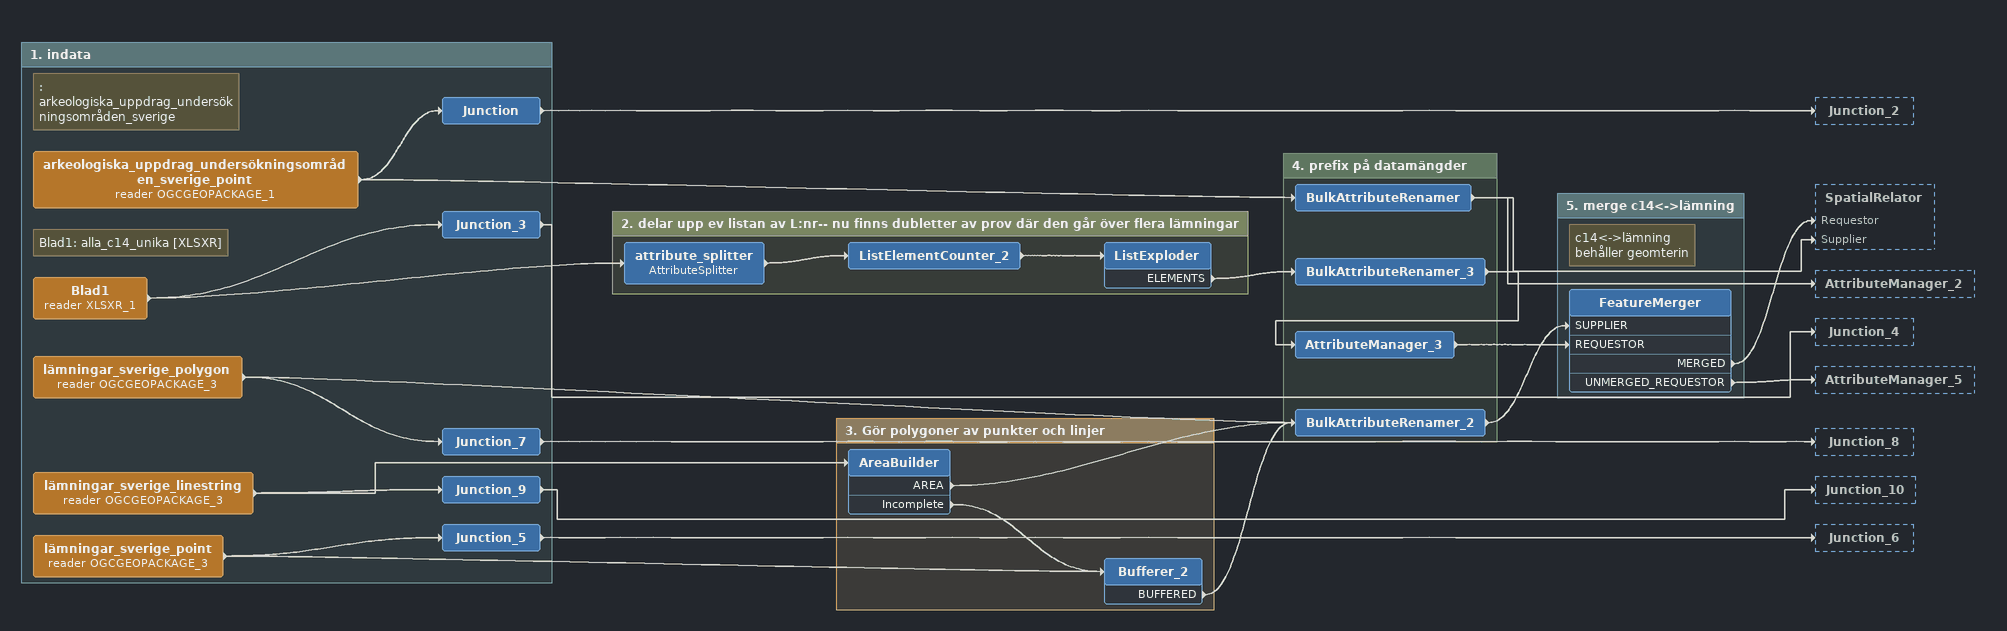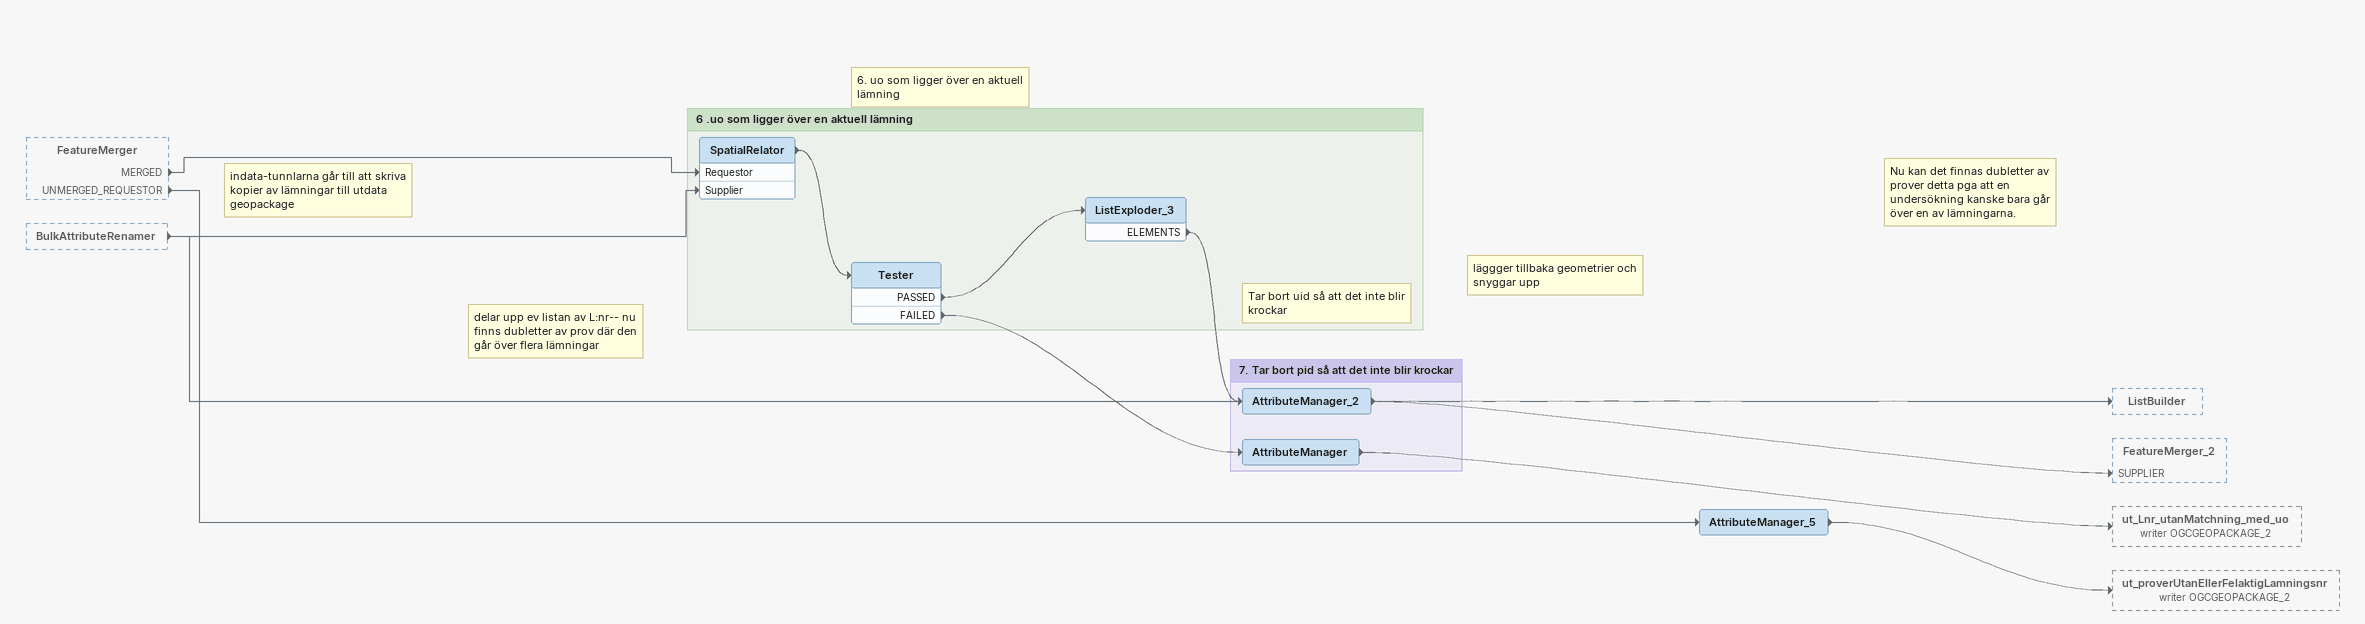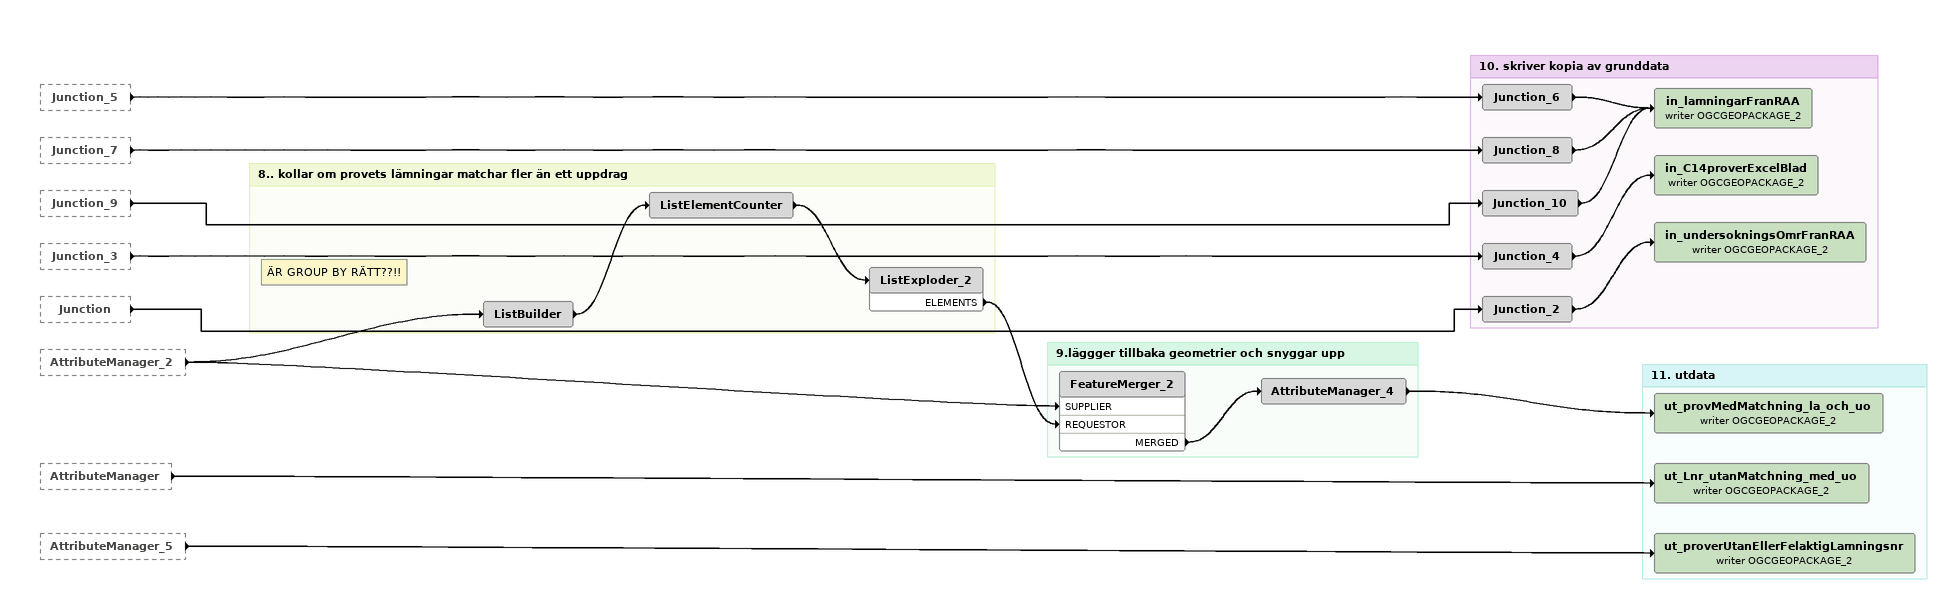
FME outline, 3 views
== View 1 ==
Bookmark: 1. indata
Note: : arkeologiska_uppdrag_undersökningsområden_sverige
arkeologiska_uppdrag_undersökningsområden_sverige_point (reader OGCGEOPACKAGE_1)
    -> BulkAttributeRenamer
    -> Junction
Junction
    -> Junction_2
Note: Blad1: alla_c14_unika [XLSXR]
Blad1 (reader XLSXR_1)
    -> attribute_splitter
    -> Junction_3
Junction_3
    -> Junction_4
lämningar_sverige_polygon (reader OGCGEOPACKAGE_3)
    -> BulkAttributeRenamer_2
    -> Junction_7
Junction_7
    -> Junction_8
lämningar_sverige_linestring (reader OGCGEOPACKAGE_3)
    -> AreaBuilder
    -> Junction_9
Junction_9
    -> Junction_10
lämningar_sverige_point (reader OGCGEOPACKAGE_3)
    -> Bufferer_2
    -> Junction_5
Junction_5
    -> Junction_6

Bookmark: 4. prefix på datamängder
BulkAttributeRenamer
    -> AttributeManager_2
    -> SpatialRelator [Supplier]
BulkAttributeRenamer_3
    -> AttributeManager_3
AttributeManager_3
    -> FeatureMerger [REQUESTOR]
BulkAttributeRenamer_2
    -> FeatureMerger [SUPPLIER]

Bookmark: 2. delar upp ev listan av L:nr-- nu finns dubletter av prov där den går över flera lämningar
attribute_splitter: AttributeSplitter
    -> ListElementCounter_2
ListElementCounter_2
    -> ListExploder
ListExploder
    ELEMENTS -> BulkAttributeRenamer_3

Bookmark: 3. Gör polygoner av punkter och linjer
AreaBuilder
    AREA -> BulkAttributeRenamer_2
    Incomplete -> Bufferer_2
Bufferer_2
    BUFFERED -> BulkAttributeRenamer_2

Bookmark: 5. merge c14<->lämning
Note: c14<->lämning / behåller geomterin
FeatureMerger
    MERGED -> SpatialRelator [Requestor]
    UNMERGED_REQUESTOR -> AttributeManager_5

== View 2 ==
FeatureMerger [outside]
    MERGED -> SpatialRelator [Requestor]
    UNMERGED_REQUESTOR -> AttributeManager_5
BulkAttributeRenamer [outside]
    -> AttributeManager_2
    -> SpatialRelator [Supplier]
Note: indata-tunnlarna går till att skriva kopier av lämningar till utdata geopackage
Note: delar upp ev listan av L:nr-- nu finns dubletter av prov där den går över flera lämningar
Note: 6. uo som ligger över en aktuell lämning
Note: läggger tillbaka geometrier och snyggar upp
Note: Nu kan det finnas dubletter av prover detta pga att en undersökning kanske bara går över en av lämningarna.
AttributeManager_5
    -> ut_proverUtanEllerFelaktigLamningsnr (writer OGCGEOPACKAGE_2)

Bookmark: 6 .uo som ligger över en aktuell lämning
SpatialRelator
    -> Tester
Tester
    PASSED -> ListExploder_3
    FAILED -> AttributeManager
Note: Tar bort uid så att det inte blir krockar
ListExploder_3
    ELEMENTS -> AttributeManager_2

Bookmark: 7. Tar bort pid så att det inte blir krockar
AttributeManager_2
    -> ListBuilder
    -> FeatureMerger_2 [SUPPLIER]
AttributeManager
    -> ut_Lnr_utanMatchning_med_uo (writer OGCGEOPACKAGE_2)

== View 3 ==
Junction_5 [outside]
    -> Junction_6
Junction_7 [outside]
    -> Junction_8
Junction_9 [outside]
    -> Junction_10
Junction_3 [outside]
    -> Junction_4
Junction [outside]
    -> Junction_2
AttributeManager_2 [outside]
    -> ListBuilder
    -> FeatureMerger_2 [SUPPLIER]
AttributeManager [outside]
    -> ut_Lnr_utanMatchning_med_uo (writer OGCGEOPACKAGE_2)
AttributeManager_5 [outside]
    -> ut_proverUtanEllerFelaktigLamningsnr (writer OGCGEOPACKAGE_2)

Bookmark: 10. skriver kopia av grunddata
Junction_2
    -> in_undersokningsOmrFranRAA (writer OGCGEOPACKAGE_2)
in_undersokningsOmrFranRAA (writer OGCGEOPACKAGE_2)
Junction_4
    -> in_C14proverExcelBlad (writer OGCGEOPACKAGE_2)
in_C14proverExcelBlad (writer OGCGEOPACKAGE_2)
Junction_8
    -> in_lamningarFranRAA (writer OGCGEOPACKAGE_2)
Junction_10
    -> in_lamningarFranRAA (writer OGCGEOPACKAGE_2)
Junction_6
    -> in_lamningarFranRAA (writer OGCGEOPACKAGE_2)
in_lamningarFranRAA (writer OGCGEOPACKAGE_2)

Bookmark: 8.. kollar om provets lämningar matchar fler än ett uppdrag
Note: ÄR GROUP BY RÄTT??!!
ListBuilder
    -> ListElementCounter
ListElementCounter
    -> ListExploder_2
ListExploder_2
    ELEMENTS -> FeatureMerger_2 [REQUESTOR]

Bookmark: 9.läggger tillbaka geometrier och snyggar upp
FeatureMerger_2
    MERGED -> AttributeManager_4
AttributeManager_4
    -> ut_provMedMatchning_la_och_uo (writer OGCGEOPACKAGE_2)

Bookmark: 11. utdata
ut_provMedMatchning_la_och_uo (writer OGCGEOPACKAGE_2)
ut_Lnr_utanMatchning_med_uo (writer OGCGEOPACKAGE_2)
ut_proverUtanEllerFelaktigLamningsnr (writer OGCGEOPACKAGE_2)
